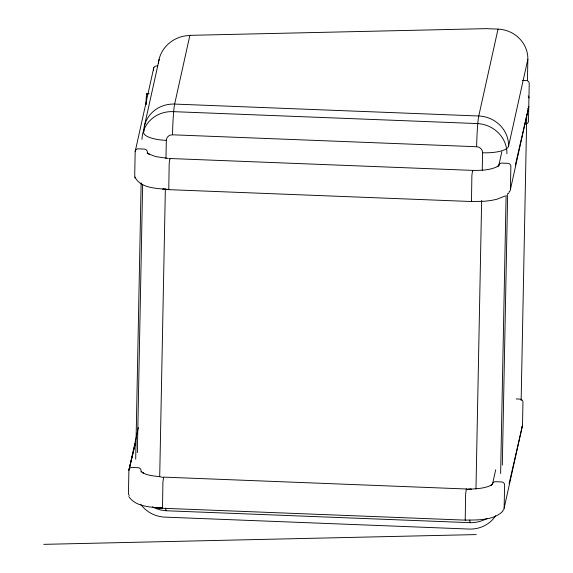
<?xml version="1.0" encoding="UTF-8"?>
<svg xmlns="http://www.w3.org/2000/svg" width="573" height="573" viewBox="0 0 573 573"><rect width="100%" height="100%" fill="white"/><g stroke="black" fill="none" stroke-linecap="round" stroke-linejoin="round"><path stroke-width="0.86" d="M153.772 67.729L135.171 151.623L134.719 174.794A3.051 2.894 12.5 0 0 134.913 175.868M135.701 459.166L141.137 182.851M137.355 452.613L142.627 184.563M146.036 104.415L146.473 93.471L149.08 93.578M146.265 104.2L146.402 97.052M141.044 472.152L141.073 470.705A3.051 2.894 12.5 0 0 138.086 467.69L132.005 467.453A3.051 2.894 12.5 0 0 128.911 470.225L128.452 493.396A3.051 2.894 12.5 0 0 129.305 495.48M147.311 153.55L147.34 152.103A3.051 2.894 12.5 0 0 144.353 149.087L138.272 148.844A3.051 2.894 12.5 0 0 135.171 151.623M153.514 70.228L153.543 68.781A3.051 2.894 12.5 0 1 156.637 66.01L157.776 66.053M159.702 476.629L165.361 189.018M165.955 158.606L166.32 140.356A6.095 5.78 12.5 0 1 172.516 134.805L476.621 146.731A6.095 5.78 12.5 0 1 482.588 152.762L482.251 170.138M475.977 489.034L481.649 200.55M500.63 473.477L506.102 195.422M502.32 465.133L507.664 193.516M502.722 510.5A3.051 2.894 12.5 0 0 504.14 508.129L504.598 484.959A3.051 2.894 12.5 0 0 501.611 481.943L495.53 481.707A3.051 2.894 12.5 0 0 492.436 484.486L495.695 469.767M508.982 191.898A3.051 2.894 12.5 0 0 510.407 189.527L510.865 166.356A3.051 2.894 12.5 0 0 507.879 163.341L501.798 163.104A3.051 2.894 12.5 0 0 498.696 165.883L501.833 151.745M521.144 400.584L526.766 114.664M527.439 80.714L527.855 59.27A30.491 28.915 12.5 0 0 498.016 29.116L486.212 28.65L189.885 35.34L174.643 104.078A24.388 1.447 -87.8 0 0 172.516 134.805M144.274 126.597L159.201 59.277M166.32 140.356A24.388 7.599 1.1 0 1 143.665 131.847L144.052 130.114M168.906 189.276L168.799 189.663L162.804 189.097L168.849 189.513C157.425 188.309 140.707 188.782 134.891 176.942M138.38 427.501L128.911 470.225L135.328 443.459L129.14 469.172M162.668 507.764L162.531 508.265L156.536 507.699L162.589 508.115C151.079 507.062 136.052 507.169 128.818 496.612M498.016 29.116L478.756 116.004A24.388 1.447 -87.8 0 0 476.621 146.731M471.636 201.03L471.5 201.531L168.777 189.656L169.171 163.849L169.894 158.513L472.618 170.389C481.227 170.482 490.373 170.281 498.166 166.191L497.221 166.686L498.89 165.275M482.588 152.762A24.388 7.599 1.1 0 0 508.595 146.158L527.855 59.27M510.407 189.527L528.772 106.685A3.051 2.894 12.5 0 1 527.84 108.705M466.429 489.657L466.336 488.984L465.605 494.32L465.219 520.134L465.369 519.632M504.14 508.129L522.512 425.295L522.963 402.117A3.051 2.894 12.5 0 0 519.983 399.102L516.18 398.958M515.363 165.045L528.772 106.685M509.103 483.648L522.512 425.295A3.051 2.894 12.5 0 1 521.58 427.308M508.437 193.531L509.111 192.614M502.85 511.216C493.26 520.742 477.81 519.854 465.219 520.134L162.51 508.258L162.911 482.158L163.627 477.116L466.35 488.991M492.63 483.877L490.954 485.288L491.899 484.794C484.586 488.841 475.977 488.619 467.89 489.356L471.443 489.184L466.279 489.134M505.128 196.002L496.626 199.34L490.789 200.521L484.371 201.273L471.479 201.531L471.88 175.431L472.596 170.382L472.689 171.055M487.05 518.443C481.936 521.258 476.177 522.734 470.34 522.683L166.227 510.758L160.719 510.027L155.555 508.394L152.619 506.811M43.77 544.35L476.263 534.58M522.44 80.356L526.243 80.499A3.051 2.894 12.5 0 1 529.23 83.515L528.485 121.168A3.051 2.894 12.5 0 1 525.391 123.947M146.23 94.581L147.949 94.652M168.376 158.442L155.842 156.622L148.758 153.965L149.646 154.466L147.619 152.97M141.352 471.572L143.386 473.069L142.498 472.567C148.643 476.5 157.682 475.769 163.713 477.603M169.909 158.513L169.98 159M134.827 176.534L135.085 178.01M141.989 139.404A30.491 28.915 12.5 0 1 172.967 111.635L477.08 123.56A30.491 28.915 12.5 0 1 506.919 153.714M495.652 515.714A30.491 28.915 12.5 0 1 469.108 529.058L164.995 517.125A30.491 28.915 12.5 0 1 140.664 504.276M143.665 131.847A30.491 28.915 12.5 0 1 174.643 104.078L478.756 116.004A30.491 28.915 12.5 0 1 508.595 146.158M158.363 63.553A30.806 29.008 -22.4 0 1 189.878 35.54M470.483 522.49A24.388 1.447 -87.8 0 1 469.731 520.055M166.521 510.156A24.388 1.447 -87.8 0 1 165.618 508.129M528.17 95.999A3.051 2.894 12.5 0 1 528.943 97.997"/></g></svg>
